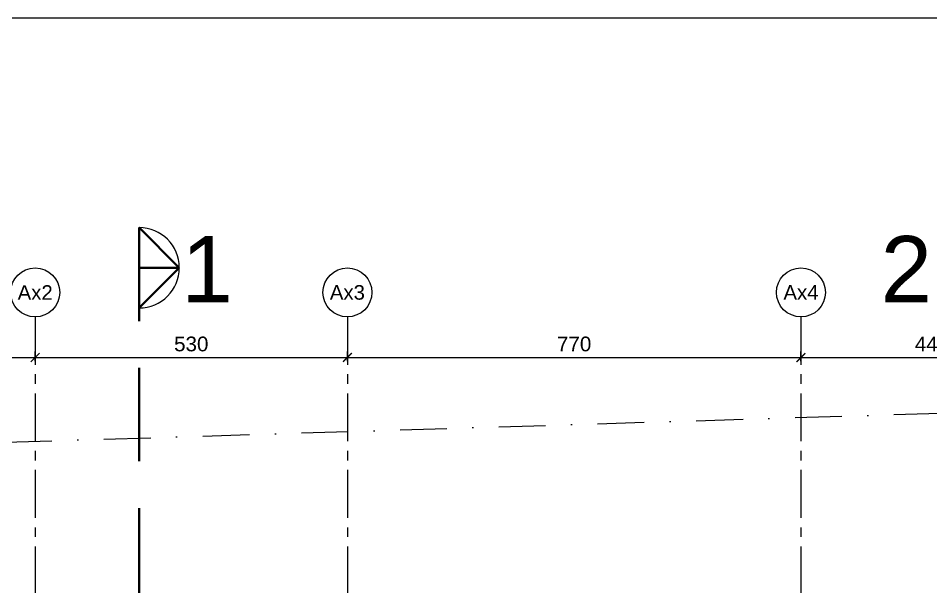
# Model space of a CAD drawing. Header units: centimetres. Extents: x 111832 to 117233, y -55119 to -48329.
# Drawn here: x 113431 to 114980, y -49741 to -48775 of the extents above; entities that cross this region are included whole.
import ezdxf
from ezdxf.enums import TextEntityAlignment as Align

# ---------------------------------------------------------------- set-up
doc = ezdxf.new("R2010")
doc.units = ezdxf.units.CM
doc.header["$LTSCALE"] = 50
doc.header["$MEASUREMENT"] = 0
for name, pattern in [('AXES', [2, 1.25, -0.25, 0.25, -0.25]), ('CACHE', [0.375, 0.25, -0.125]), ('DASHED2', [9.525, 6.35, -3.175]), ('Dot & Dashed', [335.138881, 158.75, -88.194444, 0, -88.194437])]:
    doc.linetypes.add(name, pattern=pattern)
doc.layers.get('0').update_dxf_attribs({"color": 8})
doc.layers.add('AXES', color=10, linetype='AXES')
doc.layers.add('COTE 50ème', color=1, linetype='Continuous')
doc.layers.add('BETON CACHE', color=4, linetype='CACHE', lineweight=5)
doc.layers.add('MACONNERIE COUPE', color=7, linetype='Continuous', lineweight=30)
doc.layers.add('FMULT', color=150, linetype='Continuous', plot=False)
doc.layers.add('HORS GEL COTE', color=7, linetype='Continuous', lineweight=13, true_color=0x00661a)
doc.styles.add('3.ABEA 1-50', font='arial.ttf', dxfattribs={"height": 12.5})
doc.styles.add('FN_TEXT_1.50', font='arial.ttf', dxfattribs={"height": 10})
doc.styles.add('RS_TEXT_1.50', font='arial.ttf', dxfattribs={"height": 12.5})
doc.styles.add('RS_TXT_100', font='arial.ttf', dxfattribs={"height": 25})
doc.dimstyles.new('RS_100CM_LINEAIRE', dxfattribs={"dimscale": 10, "dimtxt": 25, "dimasz": 1.5, "dimexe": 1, "dimexo": 2.5, "dimgap": 1, "dimtad": 1, "dimdec": 1, "dimrnd": 0.5, "dimdsep": 46, "dimtxsty": 'RS_TXT_100', "dimblk1": 'ARCHTICK', "dimblk2": 'ARCHTICK', "dimsah": 1, "dimcen": 2.5, "dimdle": 1, "dimclrt": 4, "dimadec": 0, "dimazin": 2, "dimtfac": 1, "dimtdec": 1, "dimtix": 1, "dimtmove": 2, "dimatfit": 3, "dimfxl": 1, "dimtolj": 1, "dimtzin": 0, "dimarcsym": 0})

# ---------------------------------------------------------------- blocks, each defined once
blk = doc.blocks.new('AXES_FN')
at = {"color": 0, "linetype": 'Continuous'}
blk.add_circle((0, 15), 22.18, dxfattribs=at)
at = {"color": 0, "style": 'FN_TEXT_1.50'}
blk.add_attdef('AXES', text='', height=12.5, dxfattribs=at).set_placement((-48.89, 20.63), align=Align.MIDDLE_CENTER)
blk = doc.blocks.new('_ArchTick')
at = {"color": 0, "linetype": 'ByBlock', "const_width": 0.15}
blk.add_lwpolyline([(-0.5, -0.5), (0.5, 0.5)], dxfattribs=at)
blk = doc.blocks.new('*D289')
at = {"layer": 'AXES', "color": 0, "linetype": 'Continuous', "lineweight": -2, "ltscale": 0.5, "transparency": 16777216}
for p, q in [((70888.4, -40383.7), (71678.4, -40383.7)), ((70898.4, -40389.7), (70898.4, -40373.7)), ((71668.4, -40389.7), (71668.4, -40373.7))]:
    blk.add_line(p, q, dxfattribs=at)
at = {"layer": 'Defpoints', "color": 0, "linetype": 'Continuous', "ltscale": 0.5, "transparency": 16777216}
for p in [(71668.4, -40383.7), (70898.4, -40414.7), (71668.4, -40414.7)]:
    blk.add_point(p, dxfattribs=at)
at = {"layer": 'AXES', "color": 0, "linetype": 'Continuous', "lineweight": -2, "ltscale": 0.5, "transparency": 16777216, "xscale": 15, "yscale": 15, "zscale": 15, "rotation": 180}
blk.add_blockref('_ArchTick', (70898.4, -40383.7), dxfattribs=at)
at = {"layer": 'AXES', "color": 0, "linetype": 'Continuous', "lineweight": -2, "ltscale": 0.5, "transparency": 16777216, "xscale": 15, "yscale": 15, "zscale": 15}
blk.add_blockref('_ArchTick', (71668.4, -40383.7), dxfattribs=at)
at = {"layer": 'AXES', "color": 4, "linetype": 'Continuous', "lineweight": 5, "ltscale": 0.5, "transparency": 16777216, "insert": (71283.4, -40360.9), "char_height": 25, "attachment_point": 5, "style": 'RS_TXT_100'}
blk.add_mtext('\\A1;770', dxfattribs=at)
blk = doc.blocks.new('*D290')
at = {"layer": 'AXES', "color": 0, "linetype": 'Continuous', "lineweight": -2, "ltscale": 0.5, "transparency": 16777216}
for p, q in [((71658.4, -40383.7), (72208.4, -40383.7)), ((71668.4, -40389.7), (71668.4, -40373.7)), ((72198.4, -40389.7), (72198.4, -40373.7))]:
    blk.add_line(p, q, dxfattribs=at)
at = {"layer": 'Defpoints', "color": 0, "linetype": 'Continuous', "ltscale": 0.5, "transparency": 16777216}
for p in [(72198.4, -40383.7), (71668.4, -40414.7), (72198.4, -40414.7)]:
    blk.add_point(p, dxfattribs=at)
at = {"layer": 'AXES', "color": 0, "linetype": 'Continuous', "lineweight": -2, "ltscale": 0.5, "transparency": 16777216, "xscale": 15, "yscale": 15, "zscale": 15, "rotation": 180}
blk.add_blockref('_ArchTick', (71668.4, -40383.7), dxfattribs=at)
at = {"layer": 'AXES', "color": 0, "linetype": 'Continuous', "lineweight": -2, "ltscale": 0.5, "transparency": 16777216, "xscale": 15, "yscale": 15, "zscale": 15}
blk.add_blockref('_ArchTick', (72198.4, -40383.7), dxfattribs=at)
at = {"layer": 'AXES', "color": 4, "linetype": 'Continuous', "lineweight": 5, "ltscale": 0.5, "transparency": 16777216, "insert": (71933.4, -40360.9), "char_height": 25, "attachment_point": 5, "style": 'RS_TXT_100'}
blk.add_mtext('\\A1;530', dxfattribs=at)
blk = doc.blocks.new('*D291')
at = {"layer": 'AXES', "color": 0, "linetype": 'Continuous', "lineweight": -2, "ltscale": 0.5, "transparency": 16777216}
for p, q in [((72188.4, -40383.7), (72978.4, -40383.7)), ((72198.4, -40389.7), (72198.4, -40373.7)), ((72968.4, -40389.7), (72968.4, -40373.7))]:
    blk.add_line(p, q, dxfattribs=at)
at = {"layer": 'Defpoints', "color": 0, "linetype": 'Continuous', "ltscale": 0.5, "transparency": 16777216}
for p in [(72968.4, -40383.7), (72198.4, -40414.7), (72968.4, -40414.7)]:
    blk.add_point(p, dxfattribs=at)
at = {"layer": 'AXES', "color": 0, "linetype": 'Continuous', "lineweight": -2, "ltscale": 0.5, "transparency": 16777216, "xscale": 15, "yscale": 15, "zscale": 15, "rotation": 180}
blk.add_blockref('_ArchTick', (72198.4, -40383.7), dxfattribs=at)
at = {"layer": 'AXES', "color": 0, "linetype": 'Continuous', "lineweight": -2, "ltscale": 0.5, "transparency": 16777216, "xscale": 15, "yscale": 15, "zscale": 15}
blk.add_blockref('_ArchTick', (72968.4, -40383.7), dxfattribs=at)
at = {"layer": 'AXES', "color": 4, "linetype": 'Continuous', "lineweight": 5, "ltscale": 0.5, "transparency": 16777216, "insert": (72583.4, -40360.9), "char_height": 25, "attachment_point": 5, "style": 'RS_TXT_100'}
blk.add_mtext('\\A1;770', dxfattribs=at)
blk = doc.blocks.new('*D304')
at = {"layer": 'AXES', "color": 0, "linetype": 'Continuous', "lineweight": -2, "ltscale": 0.5, "transparency": 16777216}
for p, q in [((73413.4, -40339.7), (73413.4, -40393.7)), ((72958.4, -40383.7), (73423.4, -40383.7)), ((72968.4, -40389.7), (72968.4, -40373.7))]:
    blk.add_line(p, q, dxfattribs=at)
at = {"layer": 'Defpoints', "color": 0, "linetype": 'Continuous', "ltscale": 0.5, "transparency": 16777216}
for p in [(73413.4, -40314.7), (73413.4, -40383.7), (72968.4, -40414.7)]:
    blk.add_point(p, dxfattribs=at)
at = {"layer": 'AXES', "color": 0, "linetype": 'Continuous', "lineweight": -2, "ltscale": 0.5, "transparency": 16777216, "xscale": 15, "yscale": 15, "zscale": 15, "rotation": 180}
blk.add_blockref('_ArchTick', (72968.4, -40383.7), dxfattribs=at)
at = {"layer": 'AXES', "color": 0, "linetype": 'Continuous', "lineweight": -2, "ltscale": 0.5, "transparency": 16777216, "xscale": 15, "yscale": 15, "zscale": 15}
blk.add_blockref('_ArchTick', (73413.4, -40383.7), dxfattribs=at)
at = {"layer": 'AXES', "color": 4, "linetype": 'Continuous', "lineweight": 5, "ltscale": 0.5, "transparency": 16777216, "insert": (73190.9, -40361), "char_height": 25, "attachment_point": 5, "style": 'RS_TXT_100'}
blk.add_mtext('\\A1;445', dxfattribs=at)
blk = doc.blocks.new('A$C7560ca7f')
at = {"layer": 'AXES', "lineweight": 5, "ltscale": 1.3}
for p, q in [((-495, 1580), (-495, -1344.97)), ((35, 1580), (35, -1344.97)), ((805, 1580), (805, -1344.97))]:
    blk.add_line(p, q, dxfattribs=at)
at = {"layer": 'AXES', "linetype": 'ByBlock'}
ref = blk.add_blockref('AXES_FN', (-495, 1593.46), dxfattribs=dict(at, xscale=1.875, yscale=1.875, zscale=1.875))
ref.add_attrib('AXES', 'Ax2', dxfattribs={"layer": '0', "color": 0, "height": 24.75, "style": 'RS_TEXT_1.50'}).set_placement((-495, 1621.58), align=Align.MIDDLE)
ref = blk.add_blockref('AXES_FN', (35, 1593.46), dxfattribs=dict(at, xscale=1.875, yscale=1.875, zscale=1.875))
ref.add_attrib('AXES', 'Ax3', dxfattribs={"layer": '0', "color": 0, "height": 24.75, "style": 'RS_TEXT_1.50'}).set_placement((35, 1621.58), align=Align.MIDDLE)
ref = blk.add_blockref('AXES_FN', (805, 1593.46), dxfattribs=dict(at, xscale=1.875, yscale=1.875, zscale=1.875))
ref.add_attrib('AXES', 'Ax4', dxfattribs={"layer": '0', "color": 0, "height": 24.75, "style": 'RS_TEXT_1.50'}).set_placement((805, 1621.58), align=Align.MIDDLE)
at = {"layer": 'AXES', "linetype": 'Continuous', "lineweight": 5, "ltscale": 0.5}
for base, p1, p2, picture, middle in [((1250, 1511.07), (805, 1480), (1250, 1580), '*D304', (1027.5, 1533.78)), ((-495, 1511.07), (-1265, 1480), (-495, 1480), '*D289', (-880, 1533.83)), ((35, 1511.07), (-495, 1480), (35, 1480), '*D290', (-230, 1533.84)), ((805, 1511.07), (35, 1480), (805, 1480), '*D291', (420, 1533.83))]:
    dim = blk.add_linear_dim(base=base, p1=p1, p2=p2, dimstyle='RS_100CM_LINEAIRE', dxfattribs=at)
    dim.commit()
    dim.dimension.update_dxf_attribs({"geometry": picture, "text_midpoint": middle, "insert": (-72163.45, 41894.73)})

msp = doc.modelspace()

# ---------------------------------------------------------------- linework, layer by layer
at = {"layer": 'BETON CACHE', "color": 232, "linetype": 'Dot & Dashed', "ltscale": 0.01}
msp.add_lwpolyline([(116830, -54847.46), (115516.76, -54807.71), (112169.5, -54401.92), (112570.6, -49521.26), (116219.88, -49407.74), (116809.28, -49414.31)], close=True, dxfattribs=at)
at = {"layer": 'COTE 50ème', "ltscale": 0.5}
msp.add_arc((113635.85, -49198.9), 68.19, 270, 90, dxfattribs=at)
at = {"layer": 'FMULT', "lineweight": 5, "ltscale": 0.5}
msp.add_lwpolyline([(111831.94, -55119.47), (117127.71, -55119.47), (117127.71, -48775.25), (111831.94, -48775.25)], close=True, dxfattribs=at)
at = {"layer": 'HORS GEL COTE', "linetype": 'DASHED2', "lineweight": 40, "ltscale": 0.5}
msp.add_line((113635.85, -49130.71), (113635.85, -54862.41), dxfattribs=at)
at = {"layer": 'HORS GEL COTE', "lineweight": 40, "ltscale": 0.5}
for q in [(113635.85, -49130.71), (113635.85, -49198.9), (113635.85, -49267.09)]:
    msp.add_line((113704.04, -49198.9), q, dxfattribs=at)

# ---------------------------------------------------------------- block references
at = {"layer": 'MACONNERIE COUPE', "lineweight": 5, "ltscale": 0.5}
msp.add_blockref('A$C7560ca7f', (113954.37, -50862.36), dxfattribs=at)

# ---------------------------------------------------------------- texts
at = {"layer": 'COTE 50ème', "char_height": 112.5, "width": 212.0771, "style": '3.ABEA 1-50'}
for s, insert, attachment_point in [('1', (113707.46, -49145.05), 1), ('2', (114981.91, -49145.05), 3)]:
    msp.add_mtext(s, dxfattribs=dict(at, insert=insert, attachment_point=attachment_point))

doc.saveas('drawing.dxf')
